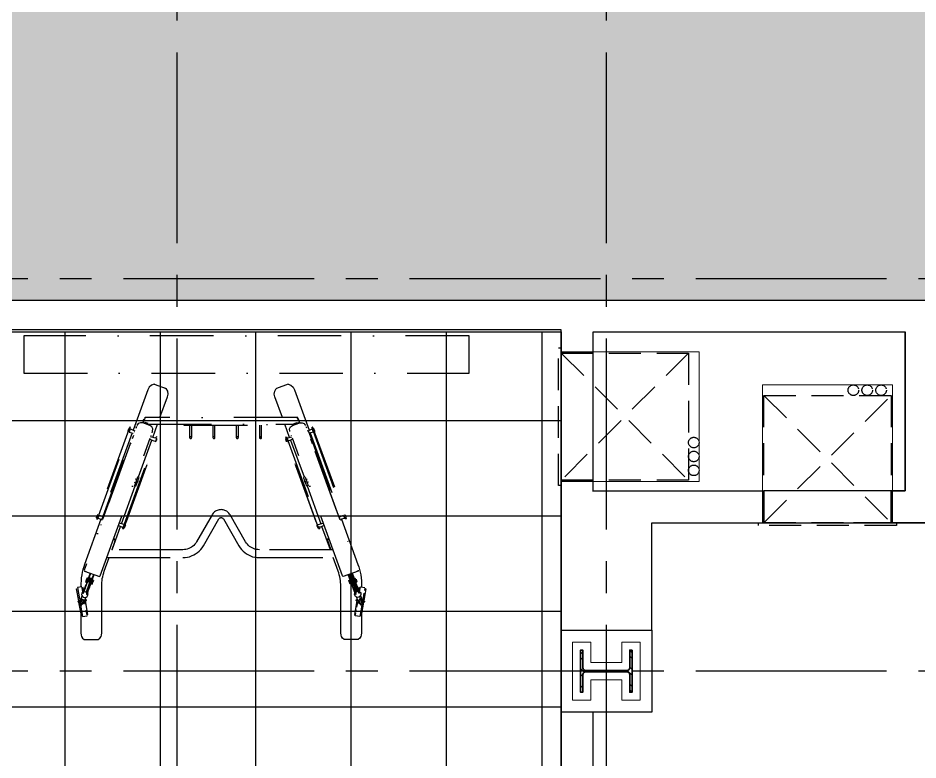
# Model space of a CAD drawing. Header units: inches. Extents: x 5931 to 10048, y 0 to 3185.
# Drawn here: x 7457 to 7626.8, y 1026.5 to 1166.5 of the extents above; entities that cross this region are included whole.
import ezdxf

# ---------------------------------------------------------------- set-up
doc = ezdxf.new("R2010")
doc.units = ezdxf.units.IN
doc.header["$LTSCALE"] = 48
doc.header["$MEASUREMENT"] = 0
for name, pattern in [('CENTER2', [1.125, 0.75, -0.125, 0.125, -0.125]), ('DASHDOT2', [0.5, 0.25, -0.125, 0, -0.125]), ('HIDDEN', [0.375, 0.25, -0.125]), ('HIDDEN2', [0.1875, 0.125, -0.0625])]:
    doc.linetypes.add(name, pattern=pattern)
for name, color, linetype in [('_0_Objects', 8, 'Continuous'), ('A-Door-Head', 8, 'Continuous'), ('A-Eqpm-NIC', 8, 'DASHDOT2'), ('A-Flor-Case-Full Height', 8, 'Continuous'), ('A-Flor-Pattern', 8, 'Continuous'), ('A-Grid(3-32)', 8, 'CENTER2'), ('A-HVAC', 8, 'HIDDEN2'), ('A-Wall-Full', 8, 'Continuous')]:
    doc.layers.add(name, color=color, linetype=linetype)
for name, color, linetype, lineweight in [('A-Detl-Hatch', 8, 'Continuous', 18), ('S-Detl-Hatch', 8, 'Continuous', 18), ('S-Detl-Wide', 8, 'Continuous', 35)]:
    doc.layers.add(name, color=color, linetype=linetype, lineweight=lineweight)
doc.layers.add('G-Anno-Nplt', color=8, linetype='Continuous', lineweight=18, plot=False)

# ---------------------------------------------------------------- blocks, each defined once
blk = doc.blocks.new('*U9')
at = {"layer": 'A-Detl-Hatch'}
h = blk.add_hatch(dxfattribs=at)
h.set_pattern_fill('ANSI32', color=256, scale=6, style=0)
h.set_pattern_definition([(45, (0, -4.865), (-1.591, 1.591), []), (45, (1.0607, -4.865), (-1.591, 1.591), [])])
edge = h.paths.add_edge_path()
edge.add_line((3.98, -9.73), (3.98, -9.295))
edge.add_line((3.98, -9.295), (0.645, -9.295))
edge.add_arc((0.645, -8.795), 0.5, 180, 270, ccw=False)
edge.add_line((0.145, -8.795), (0.145, -0.935))
edge.add_arc((0.645, -0.935), 0.5, 90, 180, ccw=False)
edge.add_line((0.645, -0.435), (3.98, -0.435))
edge.add_line((3.98, -0.435), (3.98, 0))
edge.add_line((3.98, 0), (-3.98, 0))
edge.add_line((-3.98, 0), (-3.98, -0.435))
edge.add_line((-3.98, -0.435), (-0.645, -0.435))
edge.add_arc((-0.645, -0.935), 0.5, 0, 90, ccw=False)
edge.add_line((-0.145, -0.935), (-0.145, -8.795))
edge.add_arc((-0.645, -8.795), 0.5, -90, 0, ccw=False)
edge.add_line((-0.645, -9.295), (-3.98, -9.295))
edge.add_line((-3.98, -9.295), (-3.98, -9.73))
edge.add_line((-3.98, -9.73), (3.98, -9.73))
at = {"linetype": 'ByBlock'}
blk.add_lwpolyline([(3.98, -9.73), (3.98, -9.295), (0.645, -9.295, -0.4142136), (0.145, -8.795), (0.145, -0.935, -0.4142136), (0.645, -0.435), (3.98, -0.435), (3.98, 0), (-3.98, 0), (-3.98, -0.435), (-0.645, -0.435, -0.4142136), (-0.145, -0.935), (-0.145, -8.795, -0.4142136), (-0.645, -9.295), (-3.98, -9.295), (-3.98, -9.73)], format="xyb", close=True, dxfattribs=at)
blk = doc.blocks.new('W10X33')
at = {"layer": 'S-Detl-Hatch'}
blk.add_lwpolyline([(13773.28, -7309.78), (13773.28, -7306.34), (13769.45, -7306.34), (13769.45, -7300.48), (13773.28, -7300.48), (13773.28, -7297.05), (13762.32, -7297.05), (13762.32, -7300.48), (13766.16, -7300.48), (13766.16, -7306.34), (13762.32, -7306.34), (13762.32, -7309.78)], close=True, dxfattribs=at)
at = {"layer": 'S-Detl-Wide'}
blk.add_blockref('*U9', (13767.8, -7298.55), dxfattribs=at)
blk = doc.blocks.new('1ST FLOOR - STRUCTURAL GRID')
at = {"layer": 'A-Grid(3-32)'}
for p, q in [((3471.5, -7424.01), (3471.5, -9520.75)), ((3552.5, -7424.01), (3552.5, -9520.75)), ((5927.38, -8924.75), (2104.5, -8924.75)), ((5927.38, -8998.75), (2104.5, -8998.75))]:
    blk.add_line(p, q, dxfattribs=at)
at = {"rotation": 90}
blk.add_blockref('W10X33', (-3750.91, -22766.55), dxfattribs=at)
blk = doc.blocks.new('Precor Equipment_FTS_Glide')
for p, q in [((-12.64, 48.17), (-10.42, 47.37)), ((12.64, 48.17), (10.42, 47.37)), ((10.47, 47.39), (10.62, 47.44)), ((-14.82, 40.87), (-14.64, 41.38)), ((-14.51, 41.72), (-14.57, 41.57)), ((-14.4, 41.81), (-14.49, 41.57)), ((-13.76, 40.58), (-14.3, 40.78)), ((-14.19, 40.92), (-14.25, 40.76)), ((-13.96, 40.65), (-13.9, 40.81)), ((-13.82, 40.6), (-13.76, 40.76)), ((13.82, 40.6), (13.76, 40.76)), ((13.96, 40.65), (13.9, 40.81)), ((14.19, 40.92), (14.25, 40.76)), ((14.45, 41.9), (14.37, 41.88)), ((14.41, 40.82), (14.48, 40.84)), ((14.64, 41.38), (14.57, 41.57)), ((-17.07, 39.99), (-23.3, 22.86)), ((-17.64, 39.23), (-17.56, 39.21)), ((-17.64, 39.23), (-17.56, 39.21)), ((-17.35, 39.8), (-17.42, 39.82)), ((-17.38, 39.14), (-16.6, 38.93)), ((-17.37, 39.15), (-17.35, 39.21)), ((-17.31, 39.32), (-17.31, 39.32)), ((-17.23, 39.54), (-17.23, 39.55)), ((-16.28, 39.36), (-16.27, 39.36)), ((-15.97, 40.18), (-16.07, 39.92)), ((13.81, 40.63), (-13.81, 40.63)), ((-13.73, 40.56), (-13.72, 40.57)), ((-12.91, 38.14), (-12, 40.63)), ((-12.88, 39.68), (-12.91, 39.73)), ((-7.62, 38.1), (-7.62, 40.45)), ((-7.23, 40.45), (-7.23, 38.1)), ((1.18, 38.1), (1.18, 40.45)), ((12.91, 38.14), (12, 40.63)), ((16.43, 39.39), (17.16, 39.73)), ((17.38, 39.14), (16.6, 38.93)), ((17.16, 39.73), (17.37, 39.15)), ((17.23, 39.54), (17.23, 39.55)), ((17.31, 39.32), (17.31, 39.32)), ((17.41, 39.64), (23.5, 22.89)), ((17.53, 39.53), (17.45, 39.75)), ((17.64, 39.23), (17.56, 39.21)), ((-22.87, 12.03), (-13.42, 37.99)), ((-16.79, 38.99), (-22.53, 23.18)), ((-18.35, 21.06), (-12.11, 38.19)), ((-16.82, 37.85), (-17.13, 37)), ((-13.48, 37.8), (-12.61, 37.4)), ((-12.39, 37.99), (-13.32, 38.25)), ((-13.25, 38.44), (-13.24, 38.47)), ((-12.34, 37.32), (-12.32, 37.38)), ((-12.23, 37.85), (-12.27, 37.74)), ((-12.13, 37.9), (-12.2, 37.92)), ((12.11, 38.19), (12.3, 38.26)), ((18.38, 20.96), (12.11, 38.19)), ((12.11, 38.19), (12.11, 38.18)), ((12.13, 37.9), (12.2, 37.92)), ((18.53, 21.13), (12.3, 38.26)), ((12.39, 37.99), (13.32, 38.25)), ((13.48, 37.8), (12.61, 37.4)), ((13.25, 38.44), (13.24, 38.47)), ((22.87, 12.03), (13.42, 37.99)), ((16.58, 38.5), (16.82, 37.85)), ((16.79, 38.99), (22.53, 23.18)), ((-12.57, 36.92), (-12.57, 36.93)), ((-12.42, 37.34), (-12.35, 37.31)), ((12.42, 37.34), (12.35, 37.31)), ((12.57, 36.92), (12.57, 36.93)), ((17.16, 36.93), (25.83, 13.11)), ((-17.66, 35.53), (-25.83, 13.11)), ((-15.12, 29.88), (-14.06, 32.8)), ((-13.9, 33.16), (-13.94, 33.17)), ((13.9, 33.16), (13.94, 33.17)), ((17.87, 22.24), (13.95, 33.03)), ((15.5, 30.57), (15.5, 30.59)), ((-16.23, 28.98), (-18.82, 21.86)), ((-17.89, 22.27), (-15.44, 29.01)), ((-16.44, 29.68), (-16.21, 29.6)), ((-16.41, 29.03), (-16.42, 29.01)), ((-16.17, 29.65), (-16.17, 29.66)), ((-16.11, 29.01), (-16.11, 29.03)), ((-15.83, 29.65), (-15.78, 29.76)), ((15.55, 30.44), (15.51, 30.56)), ((15.95, 30.18), (16.22, 30.28)), ((16.13, 29.65), (16.12, 29.66)), ((18.82, 21.86), (16.23, 28.99)), ((16.37, 29.03), (16.38, 29.01)), ((-22.7, 22.71), (-25.8, 14.18)), ((-23.56, 22.96), (-23.49, 22.94)), ((-23.56, 22.96), (-23.5, 22.94)), ((-23.56, 22.75), (-23.37, 22.68)), ((-23.49, 22.93), (-23.5, 22.89)), ((-23.3, 22.87), (-22.52, 22.66)), ((-23.27, 22.94), (-23.29, 22.88)), ((-23.23, 23.06), (-23.23, 23.05)), ((-23.15, 23.28), (-23.15, 23.28)), ((-22.54, 22.6), (-22.39, 22.55)), ((17.91, 22.26), (17.87, 22.24)), ((23.3, 22.87), (22.52, 22.66)), ((23.15, 23.28), (23.15, 23.28)), ((23.23, 23.06), (23.23, 23.05)), ((23.27, 23.53), (23.34, 23.55)), ((23.56, 22.96), (23.49, 22.94)), ((23.52, 22.85), (23.5, 22.89)), ((-20.6, 16.95), (-19, 21.35)), ((-19.74, 20.62), (-19.69, 20.75)), ((-19.69, 20.75), (-19.58, 21.05)), ((-19.41, 21.54), (-18.53, 21.13)), ((-18.31, 21.72), (-19.24, 21.98)), ((-18.05, 21.63), (-18.13, 21.65)), ((18.05, 21.63), (18.13, 21.65)), ((18.26, 21.05), (18.24, 21.11)), ((18.34, 21.07), (18.27, 21.04)), ((18.31, 21.72), (19.24, 21.98)), ((18.36, 21.02), (18.35, 21.06)), ((18.6, 20.94), (18.41, 20.87)), ((19.41, 21.54), (18.53, 21.13)), ((20.6, 16.95), (19, 21.35)), ((22.69, 21.71), (22.74, 21.58)), ((-20, 18.87), (-20.04, 18.77)), ((20.07, 18.58), (20.67, 16.95)), ((20.15, 18.37), (20.22, 18.17)), ((-22.07, 12.91), (-21.15, 15.45)), ((20.6, 16.95), (20.61, 16.93)), ((-24.62, 12.5), (-25.96, 8.81)), ((-25.83, 13.11), (-25.81, 12.93)), ((-25.81, 12.93), (-22.99, 11.91)), ((-24.43, 12.43), (-25.69, 8.97)), ((-24.25, 12.37), (-25.51, 8.91)), ((-22.99, 11.91), (-22.87, 12.03)), ((22.99, 11.91), (22.87, 12.03)), ((25.81, 12.93), (22.99, 11.91)), ((25.83, 13.11), (25.81, 12.93)), ((-25.55, 11.08), (-25.37, 11.01)), ((-25.19, 11.51), (-25.37, 11.58)), ((-25.16, 11.58), (-25.2, 11.47)), ((-25.07, 11.59), (-25.15, 11.62)), ((-24.62, 10.43), (-24.56, 10.41)), ((-24.56, 10.41), (-24.55, 10.4)), ((-24.51, 10.55), (-24.55, 10.45)), ((-24.52, 10.52), (-24.33, 10.45)), ((-24.46, 10.68), (-24.27, 10.62)), ((-24.45, 10.71), (-24.24, 11.29)), ((-24.15, 10.95), (-24.34, 11.02)), ((-24.33, 10.45), (-24.09, 11.12)), ((-24.24, 11.29), (-24.3, 11.31)), ((-24.09, 11.12), (-24.28, 11.18)), ((-24.27, 10.62), (-24.26, 10.61)), ((-24.26, 11.21), (-24.23, 11.28)), ((-24.14, 10.95), (-24.15, 10.95)), ((24.33, 10.45), (24.32, 10.45)), ((25.02, 10.82), (24.7, 11.7)), ((25.07, 11.59), (25.15, 11.62)), ((25.19, 11.51), (25.37, 11.58)), ((25.55, 11.08), (25.37, 11.01)), ((25.48, 10.14), (25.4, 10.36)), ((25.61, 10.91), (25.43, 10.84)), ((-26.27, 9.97), (-27.12, 9.82)), ((-27.1, 9.67), (-27.02, 9.23)), ((-26.93, 8.72), (-26.7, 7.4)), ((-26.1, 9.01), (-26.27, 9.97)), ((-26.03, 8.98), (-26.05, 8.9)), ((-25.95, 9.18), (-25.99, 9.07)), ((-25.88, 9.04), (-25.69, 8.97)), ((-25.65, 9.08), (-25.47, 9.02)), ((25.22, 8.78), (25.17, 8.57)), ((25.65, 9.08), (25.47, 9.02)), ((25.68, 9.57), (25.62, 9.75)), ((25.88, 9.04), (25.69, 8.97)), ((25.79, 9.27), (25.74, 9.41)), ((26.1, 9.01), (26.24, 9.82)), ((26.27, 9.97), (27.12, 9.82)), ((27.12, 9.82), (26.74, 7.65)), ((-26.69, 7.4), (-26.71, 7.35)), ((-26.71, 7.12), (-26.66, 7.1)), ((-26.7, 7.4), (-26.69, 7.38)), ((-26.54, 7.57), (-26.62, 7.6)), ((-26.6, 6.87), (-26.58, 6.74)), ((-26.48, 7.05), (-26.47, 7.06)), ((-26.44, 7.15), (-26.43, 7.16)), ((-26.42, 7.21), (-26.41, 7.24)), ((-26.37, 7.28), (-26.4, 7.24)), ((-26.35, 7.37), (-26.37, 7.37)), ((-26.31, 7.5), (-26.32, 7.5)), ((-26.25, 6.71), (-25.98, 7.44)), ((-26.11, 7.12), (-26.1, 7.12)), ((-25.99, 7.43), (-26, 7.43)), ((-25.79, 7.18), (-25.78, 7.18)), ((-25.73, 7.34), (-25.77, 7.36)), ((-25.6, 6.13), (-25.75, 7.03)), ((-25.65, 7.49), (-25.67, 7.63)), ((25.65, 7.49), (25.67, 7.63)), ((25.69, 6.66), (25.78, 7.18)), ((25.73, 7.34), (25.77, 7.36)), ((25.79, 7.18), (25.78, 7.18)), ((25.88, 6.91), (25.89, 6.89)), ((25.95, 7.07), (25.98, 7)), ((25.98, 6.93), (25.96, 6.92)), ((25.98, 7.44), (26.25, 6.71)), ((25.99, 7.43), (25.99, 7.43)), ((26.07, 7.22), (26.06, 7.22)), ((26.11, 7.12), (26.1, 7.12)), ((26.31, 7.5), (26.32, 7.5)), ((26.35, 7.37), (26.37, 7.37)), ((26.43, 7.16), (26.44, 7.15)), ((26.43, 7.15), (26.44, 7.13)), ((26.48, 7.05), (26.47, 7.06)), ((26.6, 6.87), (26.58, 6.74)), ((26.62, 7.6), (26.63, 7.55)), ((26.69, 7.4), (26.68, 7.44)), ((26.68, 7.43), (26.7, 7.43)), ((26.7, 7.4), (26.69, 7.38)), ((26.93, 7.07), (26.9, 7.08)), ((26.93, 7.26), (26.96, 7.26)), ((-26.54, 6.51), (-26.54, 6.51)), ((-26.54, 6.51), (-26.16, 4.33)), ((25.32, 4.57), (25.49, 5.56)), ((26.54, 6.51), (26.16, 4.33)), ((26.54, 6.51), (26.54, 6.51)), ((-26.24, 4.56), (-26.2, 4.56)), ((-26.16, 4.33), (-25.3, 4.48)), ((-25.3, 4.48), (-25.4, 5.04)), ((26.16, 4.33), (25.3, 4.48)), ((25.4, 5.04), (25.4, 5.01)), ((26.34, 4.54), (26.2, 4.56))]:
    blk.add_line(p, q)
for points in [[(-12.64, 48.17), (-13.15, 48), (-13.59, 47.62), (-13.83, 47.13), (-16.61, 39.48)], [(12.39, 48.08), (12.54, 48.14), (12.59, 48.16)], [(12.64, 48.17), (13.15, 48), (13.59, 47.62), (13.83, 47.13), (16.61, 39.48)], [(-11.56, 41.86), (-10.13, 45.79), (-10, 46.31), (-10.1, 46.89), (-10.38, 47.35), (-10.42, 47.37)], [(11.56, 41.86), (10.13, 45.79), (10, 46.31), (10.1, 46.89), (10.38, 47.35), (10.42, 47.37)], [(-13.42, 40.37), (-14.82, 40.87), (-15.26, 40.91), (-15.65, 40.73), (-15.73, 40.62), (-15.9, 40.37)], [(-14.43, 41.71), (-14.44, 41.7), (-14.49, 41.57), (-14.55, 41.39), (-14.63, 41.17), (-14.72, 40.92), (-13.42, 40.45), (-13.45, 40.38)], [(-14.63, 41.18), (-14.61, 41.21), (-14.57, 41.34), (-14.49, 41.56), (-14.41, 41.78), (-14.38, 41.86), (14.38, 41.86)], [(-14.48, 40.83), (-14.48, 40.84), (-14.41, 40.82)], [(-14.45, 41.9), (-14.45, 41.88), (-14.45, 41.9), (-14.37, 41.88), (-14.38, 41.86), (-14.4, 41.8)], [(-14.44, 41.69), (-14.4, 41.8), (-14.44, 41.7)], [(-13.76, 40.76), (-14.33, 40.97), (-14.39, 40.81)], [(12.94, 39.29), (12.91, 39.73), (13.09, 40.12), (13.45, 40.38), (14.82, 40.87), (15.26, 40.91), (15.65, 40.73), (15.9, 40.37)], [(14.45, 41.88), (14.45, 41.9), (14.37, 41.88), (14.38, 41.86), (14.4, 41.8), (14.44, 41.7), (14.49, 41.57), (14.55, 41.39), (14.63, 41.17), (14.72, 40.92), (13.42, 40.45), (13.45, 40.38)], [(13.73, 40.56), (13.72, 40.57), (14.3, 40.78)], [(13.76, 40.76), (14.33, 40.97), (14.39, 40.81)], [(14.48, 40.83), (14.48, 40.84), (14.41, 40.82)], [(14.72, 41.15), (14.64, 41.38), (14.72, 41.15), (14.82, 40.87)], [(-17.07, 39.99), (-17.25, 40.06), (-23.49, 22.93)], [(-16.27, 39.36), (-16.42, 39.42), (-16.36, 39.39), (-16.4, 39.41), (-16.42, 39.42), (-22.54, 22.6)], [(-22.34, 22.68), (-22.36, 22.69), (-16.34, 39.24), (-16.32, 39.23)], [(-17.43, 39.81), (-17.45, 39.75), (-17.53, 39.53), (-17.57, 39.41), (-17.61, 39.31), (-17.63, 39.25)], [(-17.45, 39.75), (-17.48, 39.65), (-17.53, 39.53)], [(-17.31, 39.31), (-17.27, 39.43), (-17.23, 39.55)], [(-17.26, 40.04), (-17.26, 40.06), (-17.25, 40.06)], [(-16.43, 39.39), (-17.16, 39.73), (-17.17, 39.72), (-17.19, 39.65)], [(-12.96, 39.26), (-12.94, 39.29), (-12.91, 39.73), (-13.09, 40.12), (-13.45, 40.38)], [(7.07, 40.63), (7.07, 40.45), (-8.68, 40.45), (-8.68, 40.63)], [(-2.83, 40.45), (-2.83, 38.1), (-2.85, 38.01), (-2.93, 37.95), (-3.02, 37.92), (-3.12, 37.95), (-3.19, 38.01), (-3.22, 38.1)], [(-3.22, 40.45), (-3.22, 38.1), (-3.19, 38.18), (-3.12, 38.25), (-3.02, 38.27), (-2.93, 38.25), (-2.85, 38.18), (-2.83, 38.1)], [(1.57, 40.45), (1.57, 38.1), (1.54, 38.01), (1.47, 37.95), (1.37, 37.92), (1.27, 37.95), (1.2, 38.01), (1.18, 38.1), (1.2, 38.18), (1.27, 38.25), (1.37, 38.27), (1.47, 38.25), (1.54, 38.18), (1.57, 38.1)], [(5.97, 40.45), (5.97, 38.1), (5.94, 38.01), (5.87, 37.95), (5.77, 37.92), (5.67, 37.95), (5.6, 38.01), (5.58, 38.1)], [(5.58, 40.45), (5.58, 38.1), (5.6, 38.18), (5.67, 38.25), (5.77, 38.27), (5.87, 38.25), (5.94, 38.18), (5.97, 38.1)], [(13.05, 39), (12.96, 39.26), (13.01, 39.11)], [(16.07, 39.92), (15.97, 40.18), (16.06, 39.93), (16.11, 39.8)], [(22.39, 22.55), (22.54, 22.6), (16.42, 39.42), (16.4, 39.41), (16.36, 39.39), (16.42, 39.42), (16.4, 39.41), (16.42, 39.42), (16.27, 39.36)], [(22.34, 22.68), (22.36, 22.69), (16.34, 39.24), (16.32, 39.23)], [(23.35, 22.75), (17.07, 39.99), (17.25, 40.06), (17.31, 39.91), (17.35, 39.8)], [(17.41, 39.64), (17.31, 39.91), (17.35, 39.8)], [(17.35, 39.8), (17.41, 39.82), (17.42, 39.82), (17.43, 39.81), (17.45, 39.75), (17.48, 39.65), (17.53, 39.53), (17.57, 39.41), (17.61, 39.31), (17.63, 39.25)], [(-12.11, 38.19), (-12.3, 38.26), (-18.53, 21.13), (-18.55, 21.08)], [(-13.09, 37.64), (-15.62, 30.68), (-15.62, 30.68)], [(-12.21, 37.91), (-12.23, 37.85), (-12.27, 37.75), (-12.31, 37.63), (-12.36, 37.51), (-12.39, 37.41), (-12.41, 37.35)], [(-12.3, 38.24), (-12.3, 38.25), (-12.3, 38.26)], [(12.34, 37.32), (12.32, 37.38), (12.28, 37.48), (12.24, 37.6), (12.16, 37.82), (12.14, 37.88)], [(12.21, 37.91), (12.23, 37.85), (12.27, 37.75), (12.31, 37.63), (12.36, 37.51), (12.39, 37.41), (12.41, 37.35)], [(15.61, 30.7), (15.61, 30.7), (13.09, 37.64)], [(17.16, 36.93), (17.08, 37.13), (17.16, 36.93)], [(-13.95, 33.03), (-17.88, 22.24), (-17.91, 22.26)], [(-15.82, 30.64), (-15.82, 30.67), (-15.81, 30.69)], [(-15.53, 30.61), (-15.57, 30.65), (-15.73, 30.75), (-15.78, 30.78)], [(15.49, 30.61), (15.53, 30.65), (15.73, 30.78)], [(15.77, 30.69), (15.77, 30.67), (15.78, 30.64), (15.79, 30.61)], [(-16.18, 29.66), (-16.2, 29.62), (-16.21, 29.59), (-16.22, 29.55), (-16.24, 29.5), (-16.26, 29.45), (-16.29, 29.36), (-16.32, 29.27), (-16.35, 29.2), (-16.37, 29.14), (-16.39, 29.09), (-16.4, 29.05), (-16.41, 29.03), (-16.42, 29.02), (-16.42, 29.01), (-16.18, 28.97), (-16.12, 28.99), (-16.12, 28.99), (-16.11, 29.01), (-16.12, 29)], [(-16, 30.18), (-16.16, 30.24), (-16.23, 30.26)], [(-16.01, 30.14), (-16.04, 30.06), (-16.07, 29.98), (-16.09, 29.91), (-16.12, 29.84), (-16.14, 29.78), (-16.16, 29.72), (-16.18, 29.66)], [(-16.12, 28.99), (-16.11, 29.02), (-16.1, 29.05), (-16.08, 29.09), (-16.06, 29.15), (-16.04, 29.22), (-16.01, 29.31), (-15.98, 29.39), (-15.95, 29.45), (-15.94, 29.49), (-15.93, 29.53), (-15.91, 29.56), (-15.9, 29.6), (-15.88, 29.64), (-15.86, 29.7), (-15.84, 29.75), (-15.82, 29.82), (-15.8, 29.88), (-15.77, 29.96), (-15.74, 30.04)], [(-15.97, 30.24), (-16.01, 30.14), (-15.97, 30.24)], [(-15.86, 30.56), (-15.88, 30.5), (-15.91, 30.42), (-15.94, 30.34), (-15.97, 30.24)], [(-15.78, 29.93), (-15.79, 29.9), (-15.81, 29.85), (-15.83, 29.78), (-15.86, 29.72), (-15.88, 29.66), (-15.89, 29.63), (-15.84, 29.62), (-15.83, 29.65), (-15.81, 29.7), (-15.78, 29.76), (-15.76, 29.83), (-15.74, 29.88), (-15.73, 29.91), (-15.78, 29.93), (-15.8, 29.86)], [(-15.73, 30.07), (-15.74, 30.04), (-15.73, 30.07), (-15.7, 30.14), (-15.67, 30.23), (-15.64, 30.31), (-15.61, 30.38), (-15.59, 30.44)], [(-15.57, 30.52), (-15.56, 30.53), (-15.56, 30.54)], [(16.08, 28.99), (16.08, 28.99), (16.07, 29.02), (16.06, 29.05), (16.04, 29.09), (16.02, 29.15), (15.99, 29.22), (15.96, 29.31), (15.93, 29.39), (15.91, 29.45), (15.9, 29.49), (15.88, 29.53), (15.87, 29.56), (15.86, 29.6), (15.85, 29.63), (15.84, 29.64), (15.82, 29.7), (15.8, 29.75), (15.78, 29.82), (15.75, 29.88), (15.73, 29.96), (15.69, 30.04), (15.66, 30.14), (15.63, 30.23), (15.6, 30.31), (15.57, 30.38), (15.55, 30.44), (15.53, 30.49), (15.52, 30.52), (15.52, 30.53), (15.51, 30.54)], [(15.79, 29.63), (15.8, 29.62), (15.79, 29.63), (15.78, 29.65), (15.77, 29.7), (15.74, 29.76), (15.72, 29.83), (15.7, 29.88), (15.69, 29.91), (15.74, 29.93)], [(15.76, 29.87), (15.74, 29.93), (15.75, 29.9), (15.77, 29.85), (15.79, 29.78)], [(15.83, 29.66), (15.84, 29.63), (15.83, 29.63), (15.8, 29.62)], [(15.81, 30.56), (15.84, 30.5), (15.86, 30.42), (15.89, 30.34), (15.82, 30.54)], [(15.89, 30.34), (15.91, 30.28), (15.93, 30.24), (15.96, 30.14), (16, 30.06), (16.02, 29.98), (16.05, 29.91), (16.07, 29.84), (16.1, 29.78), (16.12, 29.72), (16.14, 29.66)], [(16.08, 28.99), (16.08, 29), (16.07, 29.01)], [(16.14, 29.66), (16.15, 29.63), (16.15, 29.62), (16.17, 29.59), (16.18, 29.55), (16.2, 29.5), (16.22, 29.45), (16.25, 29.36), (16.28, 29.27), (16.31, 29.2), (16.33, 29.14), (16.35, 29.09), (16.36, 29.05), (16.37, 29.03), (16.37, 29.02), (16.38, 29.01), (16.14, 28.97), (16.08, 28.99)], [(16.43, 29.7), (16.24, 29.63), (16.16, 29.6)], [(-21.08, 16.95), (-7.22, 16.95), (-6.92, 16.96), (-6.63, 17), (-6.36, 17.07), (-6.09, 17.16), (-5.83, 17.28), (-5.59, 17.42), (-5.36, 17.58), (-5.15, 17.77), (-4.95, 17.97), (-4.77, 18.2), (-4.61, 18.46), (-1.67, 23.54), (-1.58, 23.68), (-1.46, 23.83), (-1.33, 23.97), (-1.19, 24.09), (-1.04, 24.19), (-0.88, 24.29), (-0.71, 24.36), (-0.54, 24.43), (-0.35, 24.47), (-0.17, 24.5), (0.02, 24.51), (0.21, 24.5), (0.4, 24.47), (0.58, 24.43), (0.76, 24.36), (0.93, 24.29), (1.09, 24.19), (1.24, 24.09), (1.38, 23.97), (1.51, 23.83), (1.62, 23.68), (1.72, 23.54), (4.65, 18.46), (4.82, 18.2), (4.99, 17.97), (5.19, 17.77), (5.4, 17.58), (5.63, 17.42), (5.88, 17.28), (6.13, 17.16), (6.4, 17.07), (6.68, 17), (6.96, 16.96), (7.27, 16.95), (21.08, 16.95)], [(-23.49, 22.94), (-23.55, 22.75), (-23.56, 22.75), (-23.49, 22.94), (-23.56, 22.75), (-23.49, 22.94), (-23.56, 22.75), (-23.49, 22.94), (-23.56, 22.75), (-23.49, 22.94), (-23.56, 22.75), (-23.49, 22.94), (-23.56, 22.75), (-23.49, 22.94), (-23.56, 22.75), (-23.49, 22.94), (-23.56, 22.75), (-23.49, 22.94), (-23.56, 22.75), (-23.49, 22.94), (-23.56, 22.75)], [(-23.27, 23.53), (-23.34, 23.55), (-23.35, 23.54), (-23.37, 23.48), (-23.45, 23.26), (-23.53, 23.04), (-23.55, 22.98)], [(-23.55, 22.75), (-23.55, 22.76), (-23.5, 22.89)], [(-23.37, 23.48), (-23.41, 23.38), (-23.45, 23.26), (-23.49, 23.14), (-23.53, 23.04)], [(-23.33, 22.78), (-23.32, 22.82), (-23.3, 22.86)], [(-22.35, 23.12), (-23.08, 23.46), (-23.09, 23.45)], [(-0.4, 22.76), (-3.33, 17.68), (-3.55, 17.33), (-3.82, 16.99), (-4.12, 16.68), (-4.44, 16.41), (-4.78, 16.16), (-5.15, 15.95), (-5.53, 15.77), (-5.93, 15.63), (-6.35, 15.53), (-6.77, 15.47), (-7.19, 15.45), (-21.62, 15.45)], [(0.07, 23.01), (-0.02, 23.01), (-0.07, 23), (-0.11, 22.99), (-0.15, 22.97), (-0.19, 22.96), (-0.23, 22.93), (-0.27, 22.91), (-0.3, 22.88), (-0.33, 22.85), (-0.36, 22.81), (-0.4, 22.76)], [(21.62, 15.45), (7.23, 15.45), (6.82, 15.47), (6.39, 15.53), (5.98, 15.63), (5.58, 15.77), (5.19, 15.95), (4.83, 16.16), (4.48, 16.41), (4.16, 16.68), (3.86, 16.99), (3.6, 17.33), (3.37, 17.68), (0.44, 22.76), (0.41, 22.81), (0.38, 22.85), (0.35, 22.88), (0.31, 22.91), (0.28, 22.93), (0.24, 22.96), (0.2, 22.97), (0.16, 22.99), (0.11, 23), (0.07, 23.01)], [(22.35, 23.12), (23.08, 23.46), (23.29, 22.88)], [(22.7, 22.71), (25.8, 14.18), (25.95, 13.69), (26.09, 13.2), (26.21, 12.7), (26.32, 12.18), (26.4, 11.65), (26.45, 11.1), (26.48, 10.55), (26.48, 9.93)], [(23.35, 23.54), (23.37, 23.48), (23.45, 23.26), (23.55, 22.98), (23.53, 23.04)], [(23.37, 23.48), (23.41, 23.38), (23.45, 23.26), (23.49, 23.14), (23.53, 23.04), (23.45, 23.26)], [(23.55, 22.75), (23.56, 22.75), (23.37, 22.68), (23.37, 22.68)], [(-18.41, 20.87), (-18.6, 20.94), (-18.41, 20.87), (-18.6, 20.94), (-18.41, 20.87), (-18.6, 20.94)], [(-18.37, 20.98), (-18.36, 21.02), (-18.35, 21.06)], [(-18.34, 21.07), (-18.27, 21.04), (-18.26, 21.05), (-18.24, 21.11), (-18.2, 21.21), (-18.16, 21.33)], [(-18.24, 21.11), (-18.16, 21.33), (-18.13, 21.42), (-18.12, 21.45), (-18.08, 21.55), (-18.06, 21.61)], [(18.08, 21.55), (18.16, 21.33), (18.24, 21.11), (18.2, 21.21), (18.16, 21.33), (18.12, 21.45), (18.08, 21.55), (18.06, 21.61)], [(-20.36, 18.93), (-20.23, 18.88), (-20.04, 18.77), (-20.1, 18.59), (-20.18, 18.38), (-20.25, 18.18), (-20.7, 16.95)], [(-20.3, 19.09), (-20.17, 19.04), (-19.99, 18.89)], [(20.3, 19.09), (20.14, 19.03), (19.96, 18.88)], [(20.36, 18.93), (20.2, 18.87), (20.01, 18.76), (19.97, 18.86)], [(20.07, 18.58), (20.03, 18.69), (20.01, 18.76), (20.03, 18.69)], [(26.48, 5.05), (26.48, 1.25), (26.42, 0.8), (26.35, 0.58), (26.15, 0.24), (25.84, 0), (23.19, 0), (22.88, 0.24), (22.68, 0.58), (22.6, 0.8), (22.55, 1.25), (22.55, 10.45), (22.53, 10.79), (22.49, 11.14), (22.44, 11.49), (22.37, 11.85), (22.28, 12.2), (22.18, 12.56), (22.07, 12.91), (21.15, 15.45)], [(-25.8, 14.18), (-25.95, 13.69), (-26.09, 13.2), (-26.21, 12.7), (-26.32, 12.18), (-26.4, 11.65), (-26.45, 11.1), (-26.46, 11.09), (-26.48, 10.55), (-26.48, 9.93)], [(-25.81, 12.93), (-25.7, 12.9), (-25.45, 12.8)], [(-24.73, 12.54), (-25.26, 11.09), (-25.33, 10.88), (-25.42, 10.64), (-25.81, 9.56)], [(-24.07, 12.3), (-24.58, 10.9), (-24.67, 10.64), (-24.76, 10.4), (-24.85, 10.16), (-24.93, 9.94), (-25, 9.74), (-25.07, 9.55), (-25.13, 9.37), (-25.19, 9.21), (-25.24, 9.07), (-25.29, 8.94), (-25.33, 8.83), (-25.36, 8.74), (-25.39, 8.66), (-25.41, 8.6), (-25.43, 8.57), (-25.43, 8.54), (-25.44, 8.54)], [(-25.43, 8.55), (-25.44, 8.54), (-25.33, 8.5), (-25.32, 8.5), (-25.31, 8.53), (-25.3, 8.56), (-25.28, 8.62), (-25.25, 8.7), (-25.22, 8.79), (-25.18, 8.9), (-25.13, 9.03), (-25.08, 9.17), (-25.02, 9.33), (-24.96, 9.5), (-24.89, 9.7), (-24.81, 9.9), (-24.73, 10.12), (-24.65, 10.35), (-24.56, 10.6), (-24.46, 10.86), (-24.38, 11.09), (-23.96, 12.26)], [(-22.5, 11.09), (-22.44, 11.49), (-22.37, 11.85), (-22.28, 12.2), (-22.18, 12.56), (-22.07, 12.91)], [(24.07, 12.3), (24.58, 10.9), (24.67, 10.64), (24.76, 10.4), (24.85, 10.16), (24.93, 9.94), (25, 9.74), (25.07, 9.55), (25.13, 9.37), (25.19, 9.21), (25.24, 9.07), (25.29, 8.94), (25.33, 8.83), (25.36, 8.74), (25.39, 8.66), (25.41, 8.6), (25.43, 8.57), (25.43, 8.54), (25.44, 8.54), (25.33, 8.5), (25.32, 8.5), (25.31, 8.53), (25.3, 8.56), (25.28, 8.62), (25.25, 8.7), (25.22, 8.79), (25.18, 8.9), (25.13, 9.03), (25.08, 9.17), (25.02, 9.33), (24.96, 9.5), (24.89, 9.7), (24.81, 9.9), (24.73, 10.12), (24.65, 10.35), (24.56, 10.6), (24.46, 10.86), (23.96, 12.26)], [(26.08, 8.82), (26.09, 8.79), (26.1, 8.78), (25.99, 8.74), (25.98, 8.75), (25.98, 8.77), (25.96, 8.81), (24.62, 12.5)], [(24.73, 12.54), (25.24, 11.14), (25.33, 10.88), (25.42, 10.64), (25.51, 10.4), (25.59, 10.18), (25.66, 9.98), (25.73, 9.79), (25.8, 9.61), (25.85, 9.45), (25.91, 9.31), (25.95, 9.18), (25.99, 9.07), (26.03, 8.98), (26.05, 8.9), (26.07, 8.85), (26.09, 8.81), (26.1, 8.79), (26.1, 8.78)], [(25.81, 12.93), (25.7, 12.9), (25.45, 12.8)], [(-25.25, 11.34), (-25.43, 11.41), (-25.61, 10.91), (-25.43, 10.84)], [(-25.61, 10.91), (-25.55, 11.08), (-25.55, 11.09)], [(-25.44, 10.82), (-25.47, 10.74), (-25.39, 10.72)], [(-24.51, 10.51), (-24.53, 10.44), (-24.51, 10.51)], [(-24.33, 10.45), (-24.32, 10.45), (-24.08, 11.11), (-24.27, 11.18)], [(-24.3, 11.31), (-24.23, 11.28), (-24.26, 11.21), (-24.27, 11.18)], [(-22.55, 1.25), (-22.55, 10.45), (-22.53, 10.79), (-22.5, 11.09)], [(24.15, 10.95), (24.14, 10.95), (24.08, 11.11), (24.27, 11.18)], [(24.27, 10.62), (24.26, 10.61), (24.08, 11.11)], [(24.27, 10.62), (24.09, 11.12), (24.28, 11.18)], [(24.09, 11.12), (24.15, 10.95), (24.34, 11.02)], [(24.3, 11.31), (24.23, 11.28), (24.26, 11.21)], [(24.27, 11.21), (24.24, 11.29), (24.3, 11.31)], [(24.52, 10.52), (24.33, 10.45), (24.27, 10.62), (24.46, 10.68)], [(24.28, 11.18), (24.34, 11.02), (24.42, 10.79)], [(24.62, 10.43), (24.56, 10.41), (24.55, 10.45), (24.51, 10.55), (24.45, 10.71), (24.32, 11.07), (24.38, 10.9)], [(24.56, 10.41), (24.55, 10.4), (24.53, 10.44), (24.51, 10.51)], [(24.52, 11.63), (25.51, 8.91), (25.33, 8.84)], [(25.33, 11.13), (25.39, 10.95), (25.26, 11.31), (25.2, 11.47), (25.16, 11.58), (25.25, 11.34)], [(25.25, 11.34), (25.43, 11.41), (25.61, 10.91)], [(25.44, 10.82), (25.47, 10.74), (25.39, 10.72)], [(-27.09, 9.61), (-27.23, 9.58), (-27.28, 9.57), (-26.88, 7.28)], [(-25.99, 9.08), (-26.01, 9.08), (-26.19, 8.94), (-26.31, 8.74), (-26.35, 8.52), (-26.29, 8.29), (-26.16, 8.11), (-25.96, 7.99), (-25.73, 7.95), (-25.51, 8.01), (-25.32, 8.14), (-25.2, 8.34), (-25.17, 8.57), (-25.22, 8.78)], [(-25.95, 9.19), (-26.05, 9.79), (-26.16, 9.77)], [(-25.73, 9.79), (-25.8, 9.61), (-25.85, 9.45), (-26.07, 8.85), (-26.09, 8.81), (-26.1, 8.79), (-26.1, 8.78), (-25.99, 8.74), (-25.98, 8.75), (-25.98, 8.77), (-25.96, 8.81)], [(-25.51, 8.91), (-25.33, 8.84), (-25.41, 8.6)], [(25.99, 9.08), (26.01, 9.08), (26.19, 8.94), (26.31, 8.74), (26.35, 8.52), (26.31, 8.35), (26.29, 8.29), (26.16, 8.11), (25.96, 7.99), (25.73, 7.95), (25.51, 8.01), (25.32, 8.14), (25.2, 8.34), (25.2, 8.35), (25.17, 8.57), (25.22, 8.78)], [(25.91, 8.94), (25.88, 9.03), (25.84, 9.14)], [(25.95, 9.19), (26.05, 9.79), (26.16, 9.77)], [(26.88, 7.28), (27.28, 9.57), (27.23, 9.58)], [(-26.93, 7.26), (-26.96, 7.26), (-27.01, 7.24), (-27.04, 7.2), (-27.04, 7.15), (-27.02, 7.1), (-26.98, 7.07), (-26.93, 7.07)], [(-26.72, 7.3), (-26.75, 7.3), (-26.9, 7.27), (-26.96, 7.26)], [(-26.69, 7.11), (-26.72, 7.1), (-26.87, 7.08), (-26.93, 7.07), (-26.9, 7.08)], [(-26.84, 7.09), (-26.84, 7.08), (-26.39, 4.53)], [(-26.73, 7.28), (-26.74, 7.27), (-26.73, 7.28), (-26.72, 7.32), (-26.69, 7.41)], [(-26.72, 7.3), (-26.74, 7.27), (-26.66, 7.24)], [(-26.63, 7.55), (-26.65, 7.5), (-26.68, 7.44), (-26.7, 7.37), (-26.72, 7.32)], [(-26.69, 7.11), (-26.7, 7.03), (-26.65, 6.91), (-26.56, 6.83), (-26.3, 7.56)], [(-26.68, 7.43), (-26.7, 7.43), (-26.69, 7.38)], [(-26.6, 7.41), (-26.64, 7.3), (-26.68, 7.2)], [(-26.62, 7.59), (-26.63, 7.55), (-26.66, 7.47)], [(-26.63, 7.19), (-26.6, 7.28), (-26.56, 7.39), (-26.53, 7.46)], [(-26.51, 6.95), (-26.6, 6.69), (-26.61, 6.61), (-26.57, 6.53), (-26.51, 6.49), (-26.43, 6.48), (-26.35, 6.51), (-26.31, 6.58), (-26.23, 6.8)], [(-26.28, 7.58), (-26.3, 7.52), (-26.37, 7.34), (-26.4, 7.24), (-26.43, 7.15), (-26.48, 7.02), (-26.51, 6.95), (-26.52, 6.91), (-26.52, 6.9), (-26.53, 6.82), (-26.5, 6.75), (-26.43, 6.7), (-26.35, 6.69), (-26.27, 6.73), (-26.23, 6.8), (-26.23, 6.8), (-26.21, 6.84), (-26.18, 6.91), (-26.14, 7.04), (-26.11, 7.13), (-26.07, 7.23)], [(-26.26, 8.25), (-26.31, 8.18), (-26.52, 7.61)], [(-26.44, 7.13), (-26.49, 6.99), (-26.51, 6.95), (-26.52, 6.92)], [(-26.49, 7.7), (-26.5, 7.7), (-26.5, 7.68), (-26.51, 7.66)], [(-26.3, 7.56), (-26.27, 7.58), (-26.27, 7.96)], [(-26.27, 7.58), (-26.27, 7.59), (-26.17, 7.86)], [(-26.27, 7.59), (-26.22, 7.59), (-26.22, 7.6), (-26.16, 7.58), (-26.12, 7.56), (-26.08, 7.55), (-26.02, 7.52), (-26.02, 7.52), (-25.99, 7.48)], [(-26.11, 7.1), (-26.21, 6.83), (-26.25, 6.71), (-26.12, 6.72), (-26.01, 6.78), (-25.98, 6.83)], [(-26.23, 6.8), (-26.21, 6.84), (-26.22, 6.83)], [(-26.16, 6.97), (-26.14, 7.04), (-26.07, 7.22), (-26.06, 7.22)], [(-26.14, 7.04), (-26.07, 7.23), (-26, 7.41), (-25.98, 7.46)], [(-25.99, 7.48), (-25.98, 7.45), (-25.98, 7.44), (-26.07, 7.2)], [(-26.01, 6.78), (-25.95, 6.87), (-25.93, 6.91)], [(-25.78, 7.21), (-25.73, 7.33), (-25.75, 7.28), (-25.78, 7.21), (-25.81, 7.12), (-25.84, 7.03), (-25.87, 6.96), (-25.88, 6.91), (-25.89, 6.89), (-25.98, 6.93)], [(-25.94, 7.1), (-25.95, 7.07), (-25.98, 7)], [(-25.79, 7.3), (-25.57, 7.92), (-25.56, 7.99)], [(-25.52, 7.32), (-25.57, 7.31), (-25.72, 7.28), (-25.75, 7.28)], [(-25.73, 7.48), (-25.61, 7.5), (-25.55, 7.51), (-25.58, 7.5)], [(-25.61, 7.3), (-25.16, 4.75), (-25.27, 4.73), (-25.34, 4.72), (-25.34, 4.72), (-25.27, 4.73)], [(-25.55, 7.32), (-25.52, 7.32), (-25.47, 7.34), (-25.44, 7.38), (-25.43, 7.43), (-25.46, 7.48), (-25.5, 7.51), (-25.55, 7.51)], [(25.34, 4.72), (25.27, 4.73), (25.16, 4.75), (25.61, 7.3)], [(25.75, 7.28), (25.72, 7.28), (25.57, 7.31), (25.52, 7.32), (25.47, 7.34), (25.44, 7.38), (25.43, 7.43), (25.46, 7.48), (25.5, 7.51), (25.55, 7.51)], [(25.73, 7.48), (25.61, 7.5), (25.55, 7.51), (25.58, 7.5)], [(25.79, 7.3), (25.78, 7.32), (25.57, 7.92), (25.56, 7.99)], [(25.95, 6.92), (25.89, 6.89), (25.88, 6.91), (25.87, 6.96), (25.84, 7.03), (25.81, 7.12), (25.84, 7.03), (25.81, 7.12), (25.78, 7.21), (25.81, 7.12), (25.78, 7.21), (25.75, 7.28), (25.74, 7.3)], [(25.93, 6.91), (25.95, 6.87), (25.95, 6.88)], [(26.25, 6.71), (26.12, 6.72), (26.01, 6.78), (25.95, 6.87)], [(26.28, 7.58), (26.3, 7.52), (26.37, 7.34), (26.43, 7.15), (26.48, 7.02), (26.51, 6.95), (26.52, 6.91), (26.52, 6.9), (26.53, 6.82), (26.5, 6.75), (26.43, 6.7), (26.35, 6.69), (26.27, 6.73), (26.23, 6.8), (26.23, 6.8), (26.21, 6.84), (26.18, 6.91), (26.14, 7.04), (26.07, 7.23), (26, 7.41), (25.98, 7.46)], [(25.99, 7.48), (25.98, 7.45), (25.98, 7.44), (26.08, 7.18)], [(26, 7.43), (25.99, 7.44), (25.99, 7.46), (25.98, 7.46)], [(26.27, 7.59), (26.22, 7.59), (26.22, 7.6), (26.16, 7.58), (26.12, 7.56), (26.08, 7.55), (26.02, 7.52), (26.02, 7.52), (25.99, 7.48)], [(26.17, 6.94), (26.14, 7.04), (26.07, 7.22)], [(26.52, 6.9), (26.6, 6.69), (26.61, 6.61), (26.57, 6.53), (26.51, 6.49), (26.43, 6.48), (26.35, 6.51), (26.31, 6.58), (26.23, 6.8)], [(26.26, 8.25), (26.31, 8.18), (26.52, 7.61)], [(26.55, 6.87), (26.3, 7.56), (26.27, 7.58), (26.27, 7.59)], [(26.39, 4.53), (26.84, 7.08), (26.84, 7.09)], [(26.49, 7.7), (26.5, 7.7), (26.5, 7.68)], [(26.6, 7.41), (26.56, 7.52), (26.6, 7.41), (26.56, 7.52), (26.59, 7.44), (26.6, 7.41), (26.68, 7.2), (26.64, 7.3), (26.6, 7.41), (26.53, 7.62), (26.56, 7.52)], [(26.54, 7.57), (26.62, 7.6), (26.62, 7.59)], [(26.63, 7.19), (26.56, 7.39), (26.55, 7.43)], [(26.55, 6.87), (26.56, 6.83), (26.55, 6.87)], [(26.66, 7.12), (26.63, 7.19), (26.6, 7.28), (26.56, 7.39)], [(26.69, 7.11), (26.7, 7.03), (26.65, 6.91), (26.56, 6.83)], [(26.72, 7.32), (26.73, 7.28), (26.74, 7.27), (26.66, 7.24)], [(26.67, 7.46), (26.68, 7.44), (26.68, 7.41), (26.7, 7.37), (26.72, 7.32), (26.69, 7.39)], [(26.71, 7.12), (26.68, 7.2), (26.7, 7.14), (26.71, 7.12), (26.67, 7.1)], [(26.72, 7.3), (26.75, 7.3), (26.9, 7.27), (26.96, 7.26), (27.01, 7.24), (27.04, 7.2), (27.04, 7.15), (27.02, 7.1), (26.98, 7.07), (26.93, 7.07), (26.87, 7.08), (26.72, 7.1), (26.69, 7.11)], [(-25.5, 5.61), (-25.49, 5.56), (-25.5, 5.61)], [(26.29, 6.64), (26.27, 6.68), (26.24, 6.77)], [(-26.48, 5.05), (-26.48, 1.25), (-26.42, 0.8), (-26.35, 0.58), (-26.15, 0.24), (-25.84, 0), (-23.19, 0), (-22.88, 0.24), (-22.68, 0.58), (-22.6, 0.8), (-22.55, 1.25)], [(-26.34, 4.54), (-26.2, 4.56), (-26.28, 4.55)]]:
    blk.add_lwpolyline(points)
for points in [[(-12.24, 37.6), (-12.32, 37.38), (-12.28, 37.48)], [(-12.32, 37.38), (-12.28, 37.48), (-12.24, 37.6)], [(-12.16, 37.82), (-12.14, 37.88), (-12.24, 37.6), (-12.19, 37.72)], [(-12.14, 37.88), (-12.24, 37.6), (-12.19, 37.72), (-12.16, 37.82)], [(-7.52, 38.25), (-7.42, 38.27), (-7.62, 38.1), (-7.59, 38.18)], [(-7.32, 38.25), (-7.25, 38.18), (-7.62, 38.1), (-7.42, 38.27)], [(-7.42, 38.27), (-7.32, 38.25), (-7.25, 38.18), (-7.23, 38.1), (-7.25, 38.01), (-7.32, 37.95), (-7.42, 37.92), (-7.52, 37.95), (-7.59, 38.01), (-7.62, 38.1), (-7.59, 38.18), (-7.52, 38.25)], [(-7.23, 38.1), (-7.25, 38.01), (-7.62, 38.1), (-7.25, 38.18)], [(-7.32, 37.95), (-7.42, 37.92), (-7.62, 38.1), (-7.25, 38.01)], [(-7.52, 37.95), (-7.59, 38.01), (-7.62, 38.1), (-7.42, 37.92)], [(12.19, 37.72), (12.24, 37.6), (12.16, 37.82)], [(12.24, 37.6), (12.16, 37.82), (12.19, 37.72)], [(15.79, 29.78), (15.83, 29.66), (15.81, 29.72)], [(15.83, 29.66), (15.81, 29.72), (15.79, 29.78)], [(-23.53, 22.82), (-23.54, 22.79), (-23.5, 22.89)], [(-23.54, 22.79), (-23.5, 22.89), (-23.53, 22.82)], [(-23.19, 23.16), (-23.23, 23.04), (-23.15, 23.29)], [(-23.23, 23.04), (-23.15, 23.29), (-23.19, 23.16)], [(-18.56, 21.04), (-18.57, 21.01), (-18.55, 21.08)], [(-18.57, 21.01), (-18.55, 21.08), (-18.56, 21.04)], [(18.55, 21.08), (18.53, 21.13), (18.58, 20.98), (18.57, 21.01)], [(18.53, 21.13), (18.58, 20.98), (18.57, 21.01), (18.55, 21.08)], [(-25.34, 11.09), (-25.39, 10.95), (-25.34, 11.09), (-25.26, 11.31), (-25.33, 11.13)], [(-25.34, 11.09), (-25.39, 10.95)], [(-25.33, 11.13), (-25.34, 11.09), (-25.26, 11.31)], [(-26.56, 7.52), (-26.6, 7.41), (-26.53, 7.62)], [(-26.6, 7.41), (-26.53, 7.62), (-26.56, 7.52)], [(26.63, 7.55), (26.68, 7.44), (26.65, 7.5)], [(26.68, 7.44), (26.65, 7.5), (26.63, 7.55)]]:
    blk.add_lwpolyline(points, close=True)
blk = doc.blocks.new('floor pattern 1st floor')
at = {"layer": 'A-Flor-Pattern'}
h = blk.add_hatch(dxfattribs=at)
h.set_pattern_fill('WOODS_BOARD_WIDE', color=256, scale=3, pattern_type=2)
h.set_pattern_definition([(0, (2343, 1229.155), (0, 6), []), (90, (2343, 1229.155), (-12, 12), [6, -42]), (90, (2367, 1235.155), (-12, 12), [6, -42])])
edge = h.paths.add_edge_path(flags=16)
edge.add_line((2149.55, 1020.63), (2161.55, 1020.63))
edge.add_ellipse((2161.55, 1015.63), major_axis=(-3.54, -3.54), ratio=1, start_angle=135, end_angle=225, ccw=False)
edge.add_line((2166.55, 1015.63), (2166.55, 984.63))
edge.add_ellipse((2161.55, 984.63), major_axis=(3.54, -3.54), ratio=1, start_angle=315, end_angle=405, ccw=False)
edge.add_line((2161.55, 979.63), (2156.55, 979.63))
edge.add_line((2156.55, 979.63), (2156.55, 955.63))
edge.add_line((2156.55, 955.63), (2147.55, 955.63))
edge.add_line((2147.55, 955.63), (2126.55, 955.63))
edge.add_line((2126.55, 955.63), (2126.55, 995.43))
edge.add_line((2126.55, 995.43), (2126.55, 1010.63))
edge.add_line((2126.55, 1010.63), (2144.55, 1010.63))
edge.add_line((2144.55, 1010.63), (2144.55, 1015.63))
edge.add_ellipse((2148.74, 1016.43), major_axis=(3.19, 3.19), ratio=0.85373, start_angle=38.5071, end_angle=141.4929, ccw=False)
edge = h.paths.add_edge_path(flags=16)
edge.add_ellipse((2192.35, 952.43), major_axis=(-3.19, 3.19), ratio=0.855373, start_angle=218.4535, end_angle=321.5465, ccw=False)
edge.add_line((2196.55, 951.63), (2196.53, 920.27))
edge.add_ellipse((2191.55, 920.63), major_axis=(-3.54, -3.54), ratio=1, start_angle=45, end_angle=130.7903, ccw=False)
edge.add_line((2191.55, 915.63), (2186.71, 915.63))
edge.add_line((2186.71, 915.63), (2186.55, 891.63))
edge.add_line((2186.55, 891.63), (2177.55, 891.63))
edge.add_line((2177.55, 891.63), (2156.55, 891.63))
edge.add_line((2156.55, 891.63), (2156.55, 931.43))
edge.add_line((2156.55, 931.43), (2156.55, 946.63))
edge.add_line((2156.55, 946.63), (2174.55, 946.63))
edge.add_line((2174.55, 946.63), (2174.55, 951.63))
edge.add_ellipse((2179.55, 951.63), major_axis=(3.54, -3.54), ratio=1, start_angle=135, end_angle=225, ccw=False)
edge.add_line((2179.55, 956.63), (2191.55, 956.63))
edge = h.paths.add_edge_path(flags=16)
edge.add_ellipse((2066.4, 1141.28), major_axis=(0, 0.0156), ratio=1, start_angle=270, end_angle=337.7307)
edge.add_line((2066.41, 1141.3), (2066.41, 1141.29))
edge.add_line((2066.41, 1141.29), (2066.41, 1140.75))
edge.add_line((2066.41, 1140.75), (2066.4, 1140.75))
edge.add_line((2066.4, 1140.75), (2066.4, 1140.71))
edge.add_line((2066.4, 1140.71), (2049.13, 1140.71))
edge.add_line((2049.13, 1140.71), (2045.1, 1140.71))
edge.add_line((2045.1, 1140.71), (2032.76, 1140.71))
edge.add_line((2032.76, 1140.71), (2030.38, 1140.71))
edge.add_line((2030.38, 1140.71), (2028, 1140.71))
edge.add_line((2028, 1140.71), (2028, 1140.75))
edge.add_line((2028, 1140.75), (2028, 1140.75))
edge.add_line((2028, 1140.75), (2028, 1141.29))
edge.add_line((2028, 1141.29), (2028, 1141.3))
edge.add_ellipse((2028, 1141.28), major_axis=(0, 0.0156), ratio=1, start_angle=22.2693, end_angle=90)
edge.add_line((2027.99, 1141.28), (2027.99, 1140.71))
edge.add_line((2027.99, 1140.71), (2027.95, 1140.71))
edge.add_line((2027.95, 1140.71), (2027.95, 1141.28))
edge.add_line((2027.95, 1141.28), (2027.95, 1141.29))
edge.add_ellipse((2028, 1141.29), major_axis=(0.0455, 0), ratio=1, start_angle=90, end_angle=180, ccw=False)
edge.add_line((2028, 1141.33), (2028, 1141.33))
edge.add_line((2028, 1141.33), (2028, 1141.33))
edge.add_line((2028, 1141.33), (2033.88, 1141.33))
edge.add_line((2033.88, 1141.33), (2033.88, 1141.91))
edge.add_ellipse((2033.93, 1141.91), major_axis=(0.0515, 0), ratio=1, start_angle=90, end_angle=180, ccw=False)
edge.add_line((2033.93, 1141.96), (2036.13, 1141.96))
edge.add_line((2036.13, 1141.96), (2036.13, 1145.93))
edge.add_ellipse((2037.88, 1152.71), major_axis=(7, 0), ratio=1, start_angle=180, end_angle=255.5225, ccw=False)
edge.add_ellipse((2037.88, 1152.71), major_axis=(7, 0), ratio=1, start_angle=0, end_angle=180, ccw=False)
edge.add_ellipse((2037.88, 1152.71), major_axis=(7, 0), ratio=1, start_angle=284.4775, end_angle=360, ccw=False)
edge.add_line((2039.63, 1145.93), (2039.63, 1141.96))
edge.add_line((2039.63, 1141.96), (2041.83, 1141.96))
edge.add_ellipse((2041.83, 1141.91), major_axis=(0.0515, 0), ratio=1, start_angle=360, end_angle=450, ccw=False)
edge.add_line((2041.88, 1141.91), (2041.88, 1141.33))
edge.add_line((2041.88, 1141.33), (2052.58, 1141.33))
edge.add_line((2052.58, 1141.33), (2052.58, 1141.91))
edge.add_ellipse((2052.63, 1141.91), major_axis=(0.0515, 0), ratio=1, start_angle=90, end_angle=180, ccw=False)
edge.add_line((2052.63, 1141.96), (2054.83, 1141.96))
edge.add_line((2054.83, 1141.96), (2054.83, 1145.93))
edge.add_ellipse((2056.58, 1152.71), major_axis=(7, 0), ratio=1, start_angle=180, end_angle=255.5225, ccw=False)
edge.add_ellipse((2056.58, 1152.71), major_axis=(7, 0), ratio=1, start_angle=0, end_angle=180, ccw=False)
edge.add_ellipse((2056.58, 1152.71), major_axis=(7, 0), ratio=1, start_angle=284.4775, end_angle=360, ccw=False)
edge.add_line((2058.33, 1145.93), (2058.33, 1141.96))
edge.add_line((2058.33, 1141.96), (2060.52, 1141.96))
edge.add_ellipse((2060.52, 1141.91), major_axis=(0.0515, 0), ratio=1, start_angle=360, end_angle=450, ccw=False)
edge.add_line((2060.58, 1141.91), (2060.58, 1141.33))
edge.add_line((2060.58, 1141.33), (2066.4, 1141.33))
edge.add_line((2066.4, 1141.33), (2066.41, 1141.33))
edge.add_line((2066.41, 1141.33), (2066.41, 1141.33))
edge.add_ellipse((2066.41, 1141.29), major_axis=(0.0455, 0), ratio=1, start_angle=360, end_angle=450, ccw=False)
edge.add_line((2066.45, 1141.29), (2066.45, 1141.28))
edge.add_line((2066.45, 1141.28), (2066.45, 1140.71))
edge.add_line((2066.45, 1140.71), (2066.42, 1140.71))
edge.add_line((2066.42, 1140.71), (2066.42, 1141.28))
edge = h.paths.add_edge_path(flags=16)
edge.add_ellipse((2444.83, 1074.38), major_axis=(-118.23, -0.04), ratio=0.670803, start_angle=0, end_angle=360)
h.paths.add_polyline_path([(2248.8, 1035.5), (2231.2, 1035.5), (2231.2, 1051.02), (2248.8, 1051.02)], flags=16)
h.paths.add_polyline_path([(2082.3, 971.08), (2080.55, 971.08), (2080.55, 1020.63), (2082.3, 1020.63)], flags=16)
h.paths.add_polyline_path([(2176.17, 1088.71), (2128.17, 1088.71), (2128.17, 1056.71), (2176.17, 1056.71)], flags=16)
h.paths.add_polyline_path([(2082.8, 1013.35), (2084.55, 1013.35), (2084.55, 889.63), (2082.8, 889.63)], flags=16)
h.paths.add_polyline_path([(2647.16, 890.63), (2647.91, 890.63), (2647.91, 885.01), (2647.16, 885.01)], flags=17)
h.paths.add_polyline_path([(2904.95, 1517.5), (2903.2, 1517.5), (2903.2, 1603.94), (2838.38, 1603.94), (2838.38, 1227.95), (2473.75, 1227.95), (2473.75, 1224.79), (2343.75, 1224.79), (2343.75, 1227.95), (2248.3, 1227.95), (2248.3, 1213.63), (2077.63, 1213.63), (2077.63, 1355.13), (2019.63, 1355.13), (2019.63, 1232.01), (2025.81, 1232.01), (2025.81, 1213.63), (2006.19, 1213.63), (2006.19, 1226.76), (1903.62, 1226.76), (1903.62, 1213.63), (1889.75, 1213.63), (1889.75, 1212.88), (1884.25, 1212.88), (1884.25, 1252.76), (1889.75, 1252.76), (1889.75, 1252.01), (1902, 1252.01), (1902, 1420.01), (1885.75, 1420.01), (1885.75, 1438.01), (1751.63, 1438.01), (1751.63, 1252.76), (1758.31, 1252.76), (1758.31, 1212.88), (1756.81, 1212.88), (1756.81, 1173.26), (1347.75, 1173.26), (1347.75, 1179.26), (1414.74, 1179.26), (1414.74, 1233.51), (1410.74, 1233.51), (1410.74, 1240.25), (1356.74, 1240.25), (1356.74, 1233.51), (1269.13, 1233.51), (1269.13, 1173.26), (980.46, 1173.26), (980.46, 1209.21), (835.81, 1209.21), (835.81, 1173.26), (707.38, 1173.26), (707.38, 1113.26), (1275.75, 1113.26), (1275.75, 1101.26), (1347.75, 1101.26), (1347.75, 1113.26), (1800.63, 1113.26), (1800.63, 1077.26), (1858.63, 1077.26), (1858.63, 1113.26), (1885.75, 1113.26), (1885.75, 1158.46), (2017.2, 1158.46), (2017.2, 1140.71), (2077.2, 1140.71), (2077.2, 1158.46), (2176.17, 1158.46), (2176.17, 1129.58), (2082.08, 1129.58), (2082.08, 1127.46), (2027.09, 1127.46), (2027.09, 1061.46), (2086.8, 1061.46), (2086.8, 1056.58), (2024.71, 1056.58), (2024.71, 987.13), (2072.8, 987.13), (2072.8, 1017.73), (2080.05, 1017.73), (2080.05, 890.63), (2059.81, 890.63), (2059.81, 885.01), (2386, 885.01), (2386.02, 985.89), (2427.01, 985.89), (2427.01, 986.51), (2501.03, 986.51), (2501.03, 985.89), (2542.02, 985.89), (2542.02, 885.01), (2647.16, 885.01), (2647.16, 1054.51), (2790.91, 1054.51), (2790.91, 1108.51), (2664.93, 1108.51), (2664.93, 1114.51), (2881.96, 1114.51), (2881.96, 1158.63), (2917.96, 1158.63), (2917.96, 1114.51), (2978.21, 1114.51), (2978.21, 1227.95), (2920.86, 1227.95), (2920.86, 1226.45), (2902.77, 1226.45), (2902.77, 1231.7), (2891.52, 1231.7), (2891.52, 1397.64), (2882.27, 1397.64), (2882.27, 1453.06), (2891.52, 1453.06), (2902.77, 1453.06), (2902.77, 1458), (2921.23, 1458), (2921.23, 1455.93), (2978.21, 1455.93), (2978.21, 1516.53), (2962.2, 1516.53), (2962.2, 1517.5)])
h = blk.add_hatch(dxfattribs=at)
h.set_pattern_fill('NET', color=256, scale=144)
h.set_pattern_definition([(0, (3055.871, 1522.532), (0, 18), []), (90, (3055.871, 1522.532), (-18, 1e-15), [])])
h.paths.add_polyline_path([(1124.63, 1107.26), (1124.63, 1053.97), (1130.31, 1053.97), (1130.31, 1032.55), (1124.63, 1032.55), (1124.63, 894.13), (1128.5, 894.13), (1128.5, 893.13), (1559.51, 893.13), (1559.51, 893.84), (1559.51, 895.56), (1559.39, 1107.26), (1353.75, 1107.26), (1353.75, 1095.26), (1269.75, 1095.26), (1269.75, 1107.26)])
for points in [[(1341, 1101.26), (1347.75, 1101.26), (1347.75, 1113.26), (1572.62, 1113.26), (1572.62, 1113.26), (1632.64, 1113.26), (1632.64, 1113.26), (1800.63, 1113.26), (1800.63, 1077.26), (1858.63, 1077.26), (1858.63, 1113.26), (1885.75, 1113.26)], [(1128.5, 893.13), (1128.5, 893.13), (1559.51, 893.13), (1559.51, 893.13), (1559.51, 893.13), (1559.51, 1107.63), (1353.75, 1107.63), (1353.75, 1095.63), (1269.75, 1095.63), (1269.75, 1107.63), (1124.63, 1107.63)]]:
    blk.add_lwpolyline(points, dxfattribs=at)

msp = doc.modelspace()

# ---------------------------------------------------------------- linework, layer by layer
at = {"layer": 'A-Door-Head'}
for points in [[(7559.51, 1079.26), (7559.51, 1079.26), (7565.51, 1079.26), (7565.51, 1103.26), (7559.51, 1103.26), (7559.51, 1103.26)], [(7621.74, 1071.26), (7621.74, 1071.26), (7621.74, 1077.26), (7597.74, 1077.26), (7597.74, 1071.26), (7597.74, 1071.26)]]:
    msp.add_lwpolyline(points, dxfattribs=at)
at = {"layer": 'A-Eqpm-NIC'}
msp.add_lwpolyline([(7458.12, 1106.51), (7458.12, 1099.49), (7542.1, 1099.49), (7542.1, 1106.51)], close=True, dxfattribs=at)
at = {"layer": 'A-HVAC'}
for p, q in [((7559.51, 1103.26), (7583.51, 1079.26)), ((7583.51, 1103.26), (7559.51, 1079.26)), ((7597.74, 1071.26), (7621.74, 1095.26)), ((7597.74, 1095.26), (7621.74, 1071.26))]:
    msp.add_line(p, q, dxfattribs=at)
for points in [[(7559.51, 1104.26), (7559.51, 1078.26), (7559.01, 1078.26), (7559.01, 1104.26)], [(7583.51, 1103.26), (7583.51, 1079.26), (7559.51, 1079.26), (7559.51, 1103.26)], [(7597.74, 1095.26), (7621.74, 1095.26), (7621.74, 1071.26), (7597.74, 1071.26)], [(7596.74, 1071.26), (7622.74, 1071.26), (7622.74, 1070.76), (7596.74, 1070.76)]]:
    msp.add_lwpolyline(points, close=True, dxfattribs=at)
for centre in [(7614.62, 1096.26), (7617.24, 1096.26), (7619.85, 1096.26), (7584.51, 1086.38), (7584.51, 1083.76), (7584.51, 1081.14)]:
    msp.add_circle(centre, 1, dxfattribs=at)
at = {"layer": 'A-Wall-Full'}
for p, q in [((7347.75, 1113.26), (7800.63, 1113.26)), ((7353.75, 1107.26), (7559.51, 1107.26)), ((7565.51, 1103.26), (7565.51, 1107.26)), ((7565.51, 1107.26), (7624.38, 1107.26)), ((7624.38, 1107.26), (7624.38, 1077.26)), ((7624.38, 1077.26), (7624.38, 1107.26)), ((7565.51, 1103.26), (7559.51, 1103.26)), ((7565.51, 1079.26), (7559.51, 1079.26)), ((7565.51, 1077.26), (7565.51, 1079.26)), ((7565.39, 1077.26), (7597.74, 1077.26)), ((7597.74, 1077.26), (7597.74, 1071.26)), ((7624.38, 1077.26), (7614.64, 1077.26)), ((7621.74, 1077.26), (7624.38, 1077.26)), ((7621.74, 1077.26), (7621.74, 1071.26)), ((7576.62, 1071.26), (7636.38, 1071.26)), ((7576.62, 1050.99), (7576.62, 1071.26)), ((7634.51, 1071.26), (7614.64, 1071.26))]:
    msp.add_line(p, q, dxfattribs=at)
for points in [[(7559.51, 1107.26), (7559.51, 896.63)], [(7565.51, 895.93), (7565.51, 1035.53)]]:
    msp.add_lwpolyline(points, dxfattribs=at)
msp.add_lwpolyline([(7559.51, 1050.99), (7576.62, 1050.99), (7576.62, 1035.53), (7559.51, 1035.53)], close=True, dxfattribs=at)
at = {"layer": 'G-Anno-Nplt'}
for points in [[(7559.51, 1103.51), (7585.51, 1103.51), (7585.51, 1079.01), (7559.51, 1079.01)], [(7597.49, 1071.26), (7597.49, 1097.26), (7621.99, 1097.26), (7621.99, 1071.26)]]:
    msp.add_lwpolyline(points, close=True, dxfattribs=at)

# ---------------------------------------------------------------- block references
at = {"layer": '_0_Objects', "linetype": 'HIDDEN'}
msp.add_blockref('1ST FLOOR - STRUCTURAL GRID', (4015.5, 10042.01), dxfattribs=at)
at = {"layer": 'A-Eqpm-NIC', "xscale": -1}
msp.add_blockref('Precor Equipment_FTS_Glide', (7495.35, 1049.22), dxfattribs=at)
at = {"layer": 'A-Flor-Case-Full Height'}
msp.add_blockref('floor pattern 1st floor', (6000, 0), dxfattribs=at)

doc.saveas('drawing.dxf')
